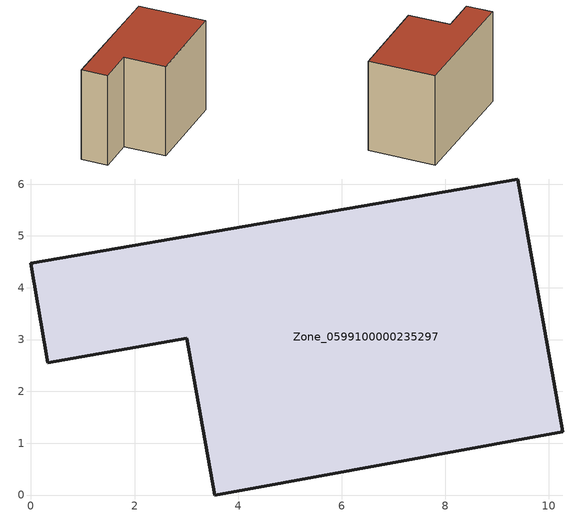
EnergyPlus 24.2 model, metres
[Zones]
Zone_0599100000235297
 floor ground (C_G): 3.01,3.03 0.33,2.55 0,4.47 9.4,6.1 10.26,1.22 3.55,0 z0
 wall outside (C_F): 9.4,6.1 0,4.47 0.33,2.55 3.01,3.03 3.55,0 10.26,1.22 9.4,6.1 z0:6.93
 roof outside (C_R): 3.55,0 10.26,1.22 9.4,6.1 0,4.47 0.33,2.55 3.01,3.03 z6.93
[BUILDING]
Pand.0599100000235297: North Axis=0; Terrain=City; Loads Convergence Tolerance Value=0.04; Temperature Convergence Tolerance Value=0.4; Solar Distribution=FullExterior; Maximum Number of Warmup Days=25; Minimum Number of Warmup Days=1
[Site:Location]
Rotterdam.The.Hague.AP_ZH_NLD Design_Conditions: Latitude=51.96; Longitude=4.45; Time Zone=1; Elevation=-4.5
[SITE:GROUNDTEMPERATURE:BUILDINGSURFACE]
18, 18, 18, 18, 18, 18, 18, 18, 18, 18, 18, 18
[MATERIAL] Thermal Absorptance=0.9; Solar Absorptance=0.7; Visible Absorptance=0.7
Name | Roughness | Thickness | Conductivity | Density | Specific Heat
G.TI.1946 | MediumSmooth | 0.15 | 1 | 540 | 1210
F.TI.1946 | Rough | 0.3 | 0.857143 | 1920 | 840
R.TI.1946 | MediumRough | 0.2 | 0.1 | 1500 | 1000
[CONSTRUCTION]
C_G: G.TI.1946
C_F: F.TI.1946
C_R: R.TI.1946
[ZONE]
Zone_0599100000235297: Type=1; Multiplier=1; Ceiling Height=Autocalculate; Volume=Autocalculate; Floor Area=autocalculate; Part of Total Floor Area=Yes
[ZONEINFILTRATION:DESIGNFLOWRATE]
Infil_Zone_0599100000235297: Zone or ZoneList or Space or SpaceList=Zone_0599100000235297; Schedule=AlwaysOn; Design Flow Rate Calculation Method=Flow/Area; Flow Rate per Floor Area=0.003; Constant Term Coefficient=1; Temperature Term Coefficient=0; Velocity Term Coefficient=0; Velocity Squared Term Coefficient=0
[HVACTEMPLATE:ZONE:IDEALLOADSAIRSYSTEM]
Zone_0599100000235297: Maximum Heating Supply Air Temperature=50; Minimum Cooling Supply Air Temperature=13; Maximum Heating Supply Air Humidity Ratio=0.0156; Minimum Cooling Supply Air Humidity Ratio=0.0077; Heating Limit=NoLimit; Cooling Limit=NoLimit; Dehumidification Control Type=ConstantSensibleHeatRatio; Cooling Sensible Heat Ratio=0.7; Dehumidification Setpoint=60; Humidification Control Type=None; Humidification Setpoint=30; Outdoor Air Method=None; Outdoor Air Flow Rate per Person=0.00944; Outdoor Air Flow Rate per Zone Floor Area=0; Outdoor Air Flow Rate per Zone=0; Demand Controlled Ventilation Type=None; Outdoor Air Economizer Type=NoEconomizer; Heat Recovery Type=None; Sensible Heat Recovery Effectiveness=0.7; Latent Heat Recovery Effectiveness=0.65
[ZONECONTROL:THERMOSTAT]
ThermostatControl_Zone_0599100000235297: Zone or ZoneList=Zone_0599100000235297; Control Type Schedule=DualSetpointControlType; Control 1=Thermostat_Zone_0599100000235297; Temperature Difference Between Cutout And Setpoint=0
[THERMOSTATSETPOINT:DUALSETPOINT]
Thermostat_Zone_0599100000235297: Heating Setpoint Temperature Schedule=HeatingSetpoint_Zone_0599100000235297; Cooling Setpoint Temperature Schedule=CoolingSetpoint_Zone_0599100000235297
[SCHEDULE:COMPACT]
HeatingSetpoint_Zone_0599100000235297: Through: 12/31, For: AllDays, Until: 24:00, 21
CoolingSetpoint_Zone_0599100000235297: Through: 12/31, For: AllDays, Until: 24:00, 24
DualSetpointControlType: Through: 12/31, For: AllDays, Until: 24:00, 4
AlwaysOn: Through: 12/31, For: AllDays, Until: 24:00, 1
